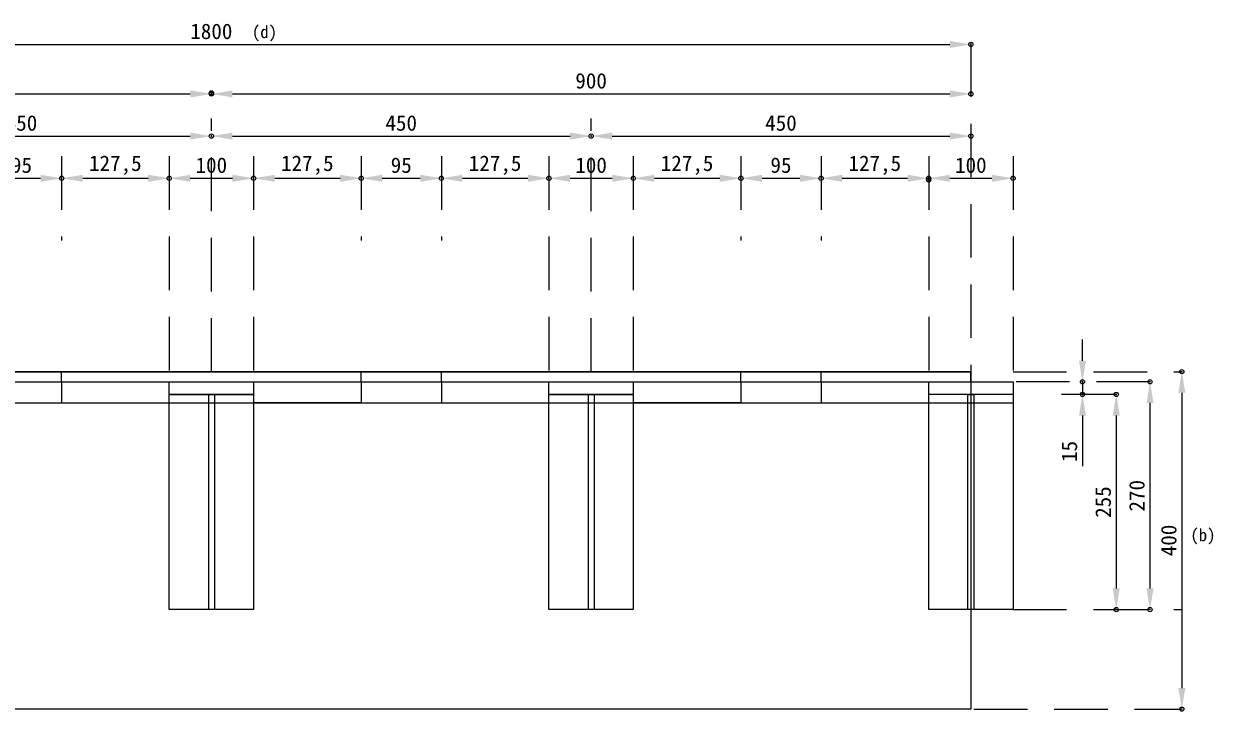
# Model space of a CAD drawing. Units: millimetres, scale not verified. Extents: x -1701 to 1700, y -915 to 1201.
# Drawn here: x 280 to 1690, y 373 to 1188 of the extents above; entities that cross this region are included whole.
import ezdxf
from ezdxf.enums import TextEntityAlignment as Align

# ---------------------------------------------------------------- set-up
doc = ezdxf.new("R2010")
doc.units = ezdxf.units.MM
doc.header["$LTSCALE"] = 10
doc.header["$PDMODE"] = 32
doc.header["$PDSIZE"] = 5
doc.linetypes.add('USER2', pattern=[9.525, 6.35, -3.175])
for name, color, linetype, lineweight in [('0-2_外形線', 7, 'Continuous', 18), ('0-8_文字', 7, 'Continuous', 18), ('0-9_寸法線', 7, 'USER2', 18)]:
    doc.layers.add(name, color=color, linetype=linetype, lineweight=lineweight)
doc.layers.add('0-5_Defpoints', color=7, linetype='Continuous')
doc.styles.add('ＭＳ ゴシック', font='')
doc.styles.get('ＭＳ ゴシック').set_extended_font_data('MS Gothic')

# ---------------------------------------------------------------- blocks, each defined once
blk = doc.blocks.new('D1')
at = {"layer": '0-2_外形線'}
for p, q in [((6018.34, 7301.05), (10393.34, 7301.05)), ((10455.84, 7302.61), (10455.84, 7304.17))]:
    blk.add_line(p, q, dxfattribs=at)
blk.add_solid([(10393.34, 7311.47), (10393.34, 7290.63), (10455.84, 7301.05)], dxfattribs=at)
at = {"layer": '0-5_Defpoints'}
blk.add_point((10455.84, 7301.05), dxfattribs=at)
at = {"layer": '0-2_外形線', "style": 'ＭＳ ゴシック'}
blk.add_text('1800', height=45.82, dxfattribs=at).set_placement((8143.34, 7303.27), align=Align.BOTTOM_LEFT)
blk = doc.blocks.new('D3')
at = {"layer": '0-2_外形線'}
for p, q in [((10330.84, 6900.73), (10330.84, 6907.5)), ((10580.84, 6905.94), (10580.84, 6907.5)), ((10393.34, 6904.37), (10518.34, 6904.37))]:
    blk.add_line(p, q, dxfattribs=at)
for points in [[(10393.34, 6914.79), (10393.34, 6893.96), (10330.84, 6904.37)], [(10518.34, 6914.79), (10518.34, 6893.96), (10580.84, 6904.37)]]:
    blk.add_solid(points, dxfattribs=at)
at = {"layer": '0-5_Defpoints'}
for p in [(10330.84, 6899.17), (10580.84, 6904.37)]:
    blk.add_point(p, dxfattribs=at)
at = {"layer": '0-2_外形線', "style": 'ＭＳ ゴシック'}
blk.add_text('100', height=45.82, dxfattribs=at).set_placement((10408.97, 6906.6), align=Align.BOTTOM_LEFT)
blk = doc.blocks.new('D21')
at = {"layer": '0-2_外形線'}
for p, q in [((11079.28, 6331.05), (11077.72, 6331.05)), ((11080.84, 6268.55), (11080.84, 5393.55)), ((11079.28, 5331.05), (11077.72, 5331.05))]:
    blk.add_line(p, q, dxfattribs=at)
for points in [[(11070.43, 6268.55), (11091.26, 6268.55), (11080.84, 6331.05)], [(11070.43, 5393.55), (11091.26, 5393.55), (11080.84, 5331.05)]]:
    blk.add_solid(points, dxfattribs=at)
at = {"layer": '0-5_Defpoints'}
for p in [(11080.84, 6331.05), (11080.84, 5331.05)]:
    blk.add_point(p, dxfattribs=at)
at = {"layer": '0-2_外形線', "style": 'ＭＳ ゴシック'}
blk.add_text('400', height=45.82, rotation=90, dxfattribs=at).set_placement((11078.62, 5784.17), align=Align.BOTTOM_LEFT)
blk = doc.blocks.new('D23')
at = {"layer": '0-2_外形線'}
for p, q in [((10984.94, 6301.05), (10983.37, 6301.05)), ((10986.5, 6238.55), (10986.5, 5688.55)), ((10984.94, 5626.05), (10983.37, 5626.05))]:
    blk.add_line(p, q, dxfattribs=at)
for points in [[(10976.08, 6238.55), (10996.92, 6238.55), (10986.5, 6301.05)], [(10976.08, 5688.55), (10996.92, 5688.55), (10986.5, 5626.05)]]:
    blk.add_solid(points, dxfattribs=at)
at = {"layer": '0-5_Defpoints'}
for p in [(10986.5, 6301.05), (10986.5, 5626.05)]:
    blk.add_point(p, dxfattribs=at)
at = {"layer": '0-2_外形線', "style": 'ＭＳ ゴシック'}
blk.add_text('270', height=45.82, rotation=90, dxfattribs=at).set_placement((10984.28, 5916.67), align=Align.BOTTOM_LEFT)
blk = doc.blocks.new('D27')
at = {"layer": '0-2_外形線'}
for p, q in [((10786.5, 6363.55), (10786.5, 6426.05)), ((10784.94, 6301.05), (10783.37, 6301.05)), ((10786.5, 6301.05), (10786.5, 6263.55)), ((10784.94, 6263.55), (10783.37, 6263.55)), ((10786.5, 6201.05), (10786.5, 6051.31))]:
    blk.add_line(p, q, dxfattribs=at)
for points in [[(10776.08, 6363.55), (10796.92, 6363.55), (10786.5, 6301.05)], [(10776.08, 6201.05), (10796.92, 6201.05), (10786.5, 6263.55)]]:
    blk.add_solid(points, dxfattribs=at)
at = {"layer": '0-5_Defpoints'}
for p in [(10786.5, 6301.05), (10786.5, 6263.55)]:
    blk.add_point(p, dxfattribs=at)
at = {"layer": '0-2_外形線', "style": 'ＭＳ ゴシック'}
blk.add_text('15', height=45.82, rotation=90, dxfattribs=at).set_placement((10784.28, 6063.68), align=Align.BOTTOM_LEFT)
blk = doc.blocks.new('D28')
at = {"layer": '0-2_外形線'}
for p, q in [((10884.94, 6263.55), (10883.37, 6263.55)), ((10886.5, 6201.05), (10886.5, 5688.55)), ((10884.94, 5626.05), (10883.37, 5626.05))]:
    blk.add_line(p, q, dxfattribs=at)
for points in [[(10876.08, 6201.05), (10896.92, 6201.05), (10886.5, 6263.55)], [(10876.08, 5688.55), (10896.92, 5688.55), (10886.5, 5626.05)]]:
    blk.add_solid(points, dxfattribs=at)
at = {"layer": '0-5_Defpoints'}
for p in [(10886.5, 6263.55), (10886.5, 5626.05)]:
    blk.add_point(p, dxfattribs=at)
at = {"layer": '0-2_外形線', "style": 'ＭＳ ゴシック'}
blk.add_text('255', height=45.82, rotation=90, dxfattribs=at).set_placement((10884.28, 5897.92), align=Align.BOTTOM_LEFT)
blk = doc.blocks.new('D31')
at = {"layer": '0-2_外形線'}
for p, q in [((5955.84, 7155.94), (5955.84, 7157.5)), ((6018.34, 7154.37), (8143.34, 7154.37)), ((8205.84, 7155.94), (8205.84, 7157.5))]:
    blk.add_line(p, q, dxfattribs=at)
for points in [[(6018.34, 7164.79), (6018.34, 7143.96), (5955.84, 7154.37)], [(8143.34, 7164.79), (8143.34, 7143.96), (8205.84, 7154.37)]]:
    blk.add_solid(points, dxfattribs=at)
at = {"layer": '0-5_Defpoints'}
for p in [(5955.84, 7154.37), (8205.84, 7154.37)]:
    blk.add_point(p, dxfattribs=at)
at = {"layer": '0-2_外形線', "style": 'ＭＳ ゴシック'}
blk.add_text('900', height=45.82, dxfattribs=at).set_placement((7033.97, 7156.6), align=Align.BOTTOM_LEFT)
blk = doc.blocks.new('D32')
at = {"layer": '0-2_外形線'}
for p, q in [((8205.84, 7155.94), (8205.84, 7151.25)), ((8268.34, 7154.37), (10393.34, 7154.37)), ((10455.84, 7155.94), (10455.84, 7157.5))]:
    blk.add_line(p, q, dxfattribs=at)
for points in [[(8268.34, 7164.79), (8268.34, 7143.96), (8205.84, 7154.37)], [(10393.34, 7164.79), (10393.34, 7143.96), (10455.84, 7154.37)]]:
    blk.add_solid(points, dxfattribs=at)
at = {"layer": '0-5_Defpoints'}
for p in [(8205.84, 7157.5), (10455.84, 7154.37)]:
    blk.add_point(p, dxfattribs=at)
at = {"layer": '0-2_外形線', "style": 'ＭＳ ゴシック'}
blk.add_text('900', height=45.82, dxfattribs=at).set_placement((9283.97, 7156.6), align=Align.BOTTOM_LEFT)
blk = doc.blocks.new('D34')
at = {"layer": '0-2_外形線'}
for p, q in [((7080.84, 7030.94), (7080.84, 7032.5)), ((7143.34, 7029.37), (8143.34, 7029.37)), ((8205.84, 7030.94), (8205.84, 7032.5))]:
    blk.add_line(p, q, dxfattribs=at)
for points in [[(7143.34, 7039.79), (7143.34, 7018.96), (7080.84, 7029.37)], [(8143.34, 7039.79), (8143.34, 7018.96), (8205.84, 7029.37)]]:
    blk.add_solid(points, dxfattribs=at)
at = {"layer": '0-5_Defpoints'}
for p in [(7080.84, 7029.37), (8205.84, 7029.37)]:
    blk.add_point(p, dxfattribs=at)
at = {"layer": '0-2_外形線', "style": 'ＭＳ ゴシック'}
blk.add_text('450', height=45.82, dxfattribs=at).set_placement((7596.47, 7031.6), align=Align.BOTTOM_LEFT)
blk = doc.blocks.new('D35')
at = {"layer": '0-2_外形線'}
for p, q in [((9330.84, 7030.94), (9330.84, 7032.5)), ((9393.34, 7029.37), (10393.34, 7029.37)), ((10455.84, 7030.94), (10455.84, 7032.5))]:
    blk.add_line(p, q, dxfattribs=at)
for points in [[(9393.34, 7039.79), (9393.34, 7018.96), (9330.84, 7029.37)], [(10393.34, 7039.79), (10393.34, 7018.96), (10455.84, 7029.37)]]:
    blk.add_solid(points, dxfattribs=at)
at = {"layer": '0-5_Defpoints'}
for p in [(9330.84, 7029.37), (10455.84, 7029.37)]:
    blk.add_point(p, dxfattribs=at)
at = {"layer": '0-2_外形線', "style": 'ＭＳ ゴシック'}
blk.add_text('450', height=45.82, dxfattribs=at).set_placement((9846.47, 7031.6), align=Align.BOTTOM_LEFT)
blk = doc.blocks.new('D36')
at = {"layer": '0-2_外形線'}
for p, q in [((8205.84, 7030.94), (8205.84, 7032.5)), ((8268.34, 7029.37), (9268.34, 7029.37)), ((9330.84, 7030.94), (9330.84, 7032.5))]:
    blk.add_line(p, q, dxfattribs=at)
for points in [[(8268.34, 7039.79), (8268.34, 7018.96), (8205.84, 7029.37)], [(9268.34, 7039.79), (9268.34, 7018.96), (9330.84, 7029.37)]]:
    blk.add_solid(points, dxfattribs=at)
at = {"layer": '0-5_Defpoints'}
for p in [(8205.84, 7029.37), (9330.84, 7029.37)]:
    blk.add_point(p, dxfattribs=at)
at = {"layer": '0-2_外形線', "style": 'ＭＳ ゴシック'}
blk.add_text('450', height=45.82, dxfattribs=at).set_placement((8721.47, 7031.6), align=Align.BOTTOM_LEFT)
blk = doc.blocks.new('D37')
at = {"layer": '0-2_外形線'}
for p, q in [((9774.59, 6905.94), (9774.59, 6907.5)), ((10012.09, 6905.94), (10012.09, 6907.5)), ((9837.09, 6904.37), (9949.59, 6904.37))]:
    blk.add_line(p, q, dxfattribs=at)
for points in [[(9837.09, 6914.79), (9837.09, 6893.96), (9774.59, 6904.37)], [(9949.59, 6914.79), (9949.59, 6893.96), (10012.09, 6904.37)]]:
    blk.add_solid(points, dxfattribs=at)
at = {"layer": '0-5_Defpoints'}
for p in [(9774.59, 6904.37), (10012.09, 6904.37)]:
    blk.add_point(p, dxfattribs=at)
at = {"layer": '0-2_外形線', "style": 'ＭＳ ゴシック'}
blk.add_text('95', height=45.82, dxfattribs=at).set_placement((9862.09, 6906.6), align=Align.BOTTOM_LEFT)
blk = doc.blocks.new('D38')
at = {"layer": '0-2_外形線'}
for p, q in [((9205.84, 6905.94), (9205.84, 6907.5)), ((9455.84, 6905.94), (9455.84, 6907.5)), ((9268.34, 6904.37), (9393.34, 6904.37))]:
    blk.add_line(p, q, dxfattribs=at)
for points in [[(9268.34, 6914.79), (9268.34, 6893.96), (9205.84, 6904.37)], [(9393.34, 6914.79), (9393.34, 6893.96), (9455.84, 6904.37)]]:
    blk.add_solid(points, dxfattribs=at)
at = {"layer": '0-5_Defpoints'}
for p in [(9205.84, 6904.37), (9455.84, 6904.37)]:
    blk.add_point(p, dxfattribs=at)
at = {"layer": '0-2_外形線', "style": 'ＭＳ ゴシック'}
blk.add_text('100', height=45.82, dxfattribs=at).set_placement((9283.97, 6906.6), align=Align.BOTTOM_LEFT)
blk = doc.blocks.new('D39')
at = {"layer": '0-2_外形線'}
for p, q in [((8649.59, 6905.94), (8649.59, 6907.5)), ((8887.09, 6905.94), (8887.09, 6907.5)), ((8712.09, 6904.37), (8824.59, 6904.37))]:
    blk.add_line(p, q, dxfattribs=at)
for points in [[(8712.09, 6914.79), (8712.09, 6893.96), (8649.59, 6904.37)], [(8824.59, 6914.79), (8824.59, 6893.96), (8887.09, 6904.37)]]:
    blk.add_solid(points, dxfattribs=at)
at = {"layer": '0-5_Defpoints'}
for p in [(8649.59, 6904.37), (8887.09, 6904.37)]:
    blk.add_point(p, dxfattribs=at)
at = {"layer": '0-2_外形線', "style": 'ＭＳ ゴシック'}
blk.add_text('95', height=45.82, dxfattribs=at).set_placement((8737.09, 6906.6), align=Align.BOTTOM_LEFT)
blk = doc.blocks.new('D40')
at = {"layer": '0-2_外形線'}
for p, q in [((8080.84, 6905.94), (8080.84, 6907.5)), ((8330.84, 6905.94), (8330.84, 6907.5)), ((8143.34, 6904.37), (8268.34, 6904.37))]:
    blk.add_line(p, q, dxfattribs=at)
for points in [[(8143.34, 6914.79), (8143.34, 6893.96), (8080.84, 6904.37)], [(8268.34, 6914.79), (8268.34, 6893.96), (8330.84, 6904.37)]]:
    blk.add_solid(points, dxfattribs=at)
at = {"layer": '0-5_Defpoints'}
for p in [(8080.84, 6904.37), (8330.84, 6904.37)]:
    blk.add_point(p, dxfattribs=at)
at = {"layer": '0-2_外形線', "style": 'ＭＳ ゴシック'}
blk.add_text('100', height=45.82, dxfattribs=at).set_placement((8158.97, 6906.6), align=Align.BOTTOM_LEFT)
blk = doc.blocks.new('D41')
at = {"layer": '0-2_外形線'}
for p, q in [((7524.59, 6905.94), (7524.59, 6907.5)), ((7762.09, 6905.94), (7762.09, 6907.5)), ((7587.09, 6904.37), (7699.59, 6904.37))]:
    blk.add_line(p, q, dxfattribs=at)
for points in [[(7587.09, 6914.79), (7587.09, 6893.96), (7524.59, 6904.37)], [(7699.59, 6914.79), (7699.59, 6893.96), (7762.09, 6904.37)]]:
    blk.add_solid(points, dxfattribs=at)
at = {"layer": '0-5_Defpoints'}
for p in [(7524.59, 6904.37), (7762.09, 6904.37)]:
    blk.add_point(p, dxfattribs=at)
at = {"layer": '0-2_外形線', "style": 'ＭＳ ゴシック'}
blk.add_text('95', height=45.82, dxfattribs=at).set_placement((7612.09, 6906.6), align=Align.BOTTOM_LEFT)
blk = doc.blocks.new('D46')
at = {"layer": '0-2_外形線'}
for p, q in [((7762.09, 6905.94), (7762.09, 6907.5)), ((8080.84, 6905.94), (8080.84, 6907.5)), ((7824.59, 6904.37), (8018.34, 6904.37))]:
    blk.add_line(p, q, dxfattribs=at)
for points in [[(7824.59, 6914.79), (7824.59, 6893.96), (7762.09, 6904.37)], [(8018.34, 6914.79), (8018.34, 6893.96), (8080.84, 6904.37)]]:
    blk.add_solid(points, dxfattribs=at)
at = {"layer": '0-5_Defpoints'}
for p in [(7762.09, 6904.37), (8080.84, 6904.37)]:
    blk.add_point(p, dxfattribs=at)
at = {"layer": '0-2_外形線', "style": 'ＭＳ ゴシック'}
blk.add_text('127,5', height=45.82, dxfattribs=at).set_placement((7843.34, 6912.25), align=Align.BOTTOM_LEFT)
blk = doc.blocks.new('D47')
at = {"layer": '0-2_外形線'}
for p, q in [((8330.84, 6905.94), (8330.84, 6907.5)), ((8649.59, 6905.94), (8649.59, 6907.5)), ((8393.34, 6904.37), (8587.09, 6904.37))]:
    blk.add_line(p, q, dxfattribs=at)
for points in [[(8393.34, 6914.79), (8393.34, 6893.96), (8330.84, 6904.37)], [(8587.09, 6914.79), (8587.09, 6893.96), (8649.59, 6904.37)]]:
    blk.add_solid(points, dxfattribs=at)
at = {"layer": '0-5_Defpoints'}
for p in [(8330.84, 6904.37), (8649.59, 6904.37)]:
    blk.add_point(p, dxfattribs=at)
at = {"layer": '0-2_外形線', "style": 'ＭＳ ゴシック'}
blk.add_text('127,5', height=45.82, dxfattribs=at).set_placement((8412.09, 6912.25), align=Align.BOTTOM_LEFT)
blk = doc.blocks.new('D48')
at = {"layer": '0-2_外形線'}
for p, q in [((8887.09, 6905.94), (8887.09, 6907.5)), ((9205.84, 6905.94), (9205.84, 6907.5)), ((8949.59, 6904.37), (9143.34, 6904.37))]:
    blk.add_line(p, q, dxfattribs=at)
for points in [[(8949.59, 6914.79), (8949.59, 6893.96), (8887.09, 6904.37)], [(9143.34, 6914.79), (9143.34, 6893.96), (9205.84, 6904.37)]]:
    blk.add_solid(points, dxfattribs=at)
at = {"layer": '0-5_Defpoints'}
for p in [(8887.09, 6904.37), (9205.84, 6904.37)]:
    blk.add_point(p, dxfattribs=at)
at = {"layer": '0-2_外形線', "style": 'ＭＳ ゴシック'}
blk.add_text('127,5', height=45.82, dxfattribs=at).set_placement((8968.34, 6912.25), align=Align.BOTTOM_LEFT)
blk = doc.blocks.new('D49')
at = {"layer": '0-2_外形線'}
for p, q in [((9455.84, 6905.94), (9455.84, 6907.5)), ((9774.59, 6905.94), (9774.59, 6907.5)), ((9518.34, 6904.37), (9712.09, 6904.37))]:
    blk.add_line(p, q, dxfattribs=at)
for points in [[(9518.34, 6914.79), (9518.34, 6893.96), (9455.84, 6904.37)], [(9712.09, 6914.79), (9712.09, 6893.96), (9774.59, 6904.37)]]:
    blk.add_solid(points, dxfattribs=at)
at = {"layer": '0-5_Defpoints'}
for p in [(9455.84, 6904.37), (9774.59, 6904.37)]:
    blk.add_point(p, dxfattribs=at)
at = {"layer": '0-2_外形線', "style": 'ＭＳ ゴシック'}
blk.add_text('127,5', height=45.82, dxfattribs=at).set_placement((9537.09, 6912.25), align=Align.BOTTOM_LEFT)
blk = doc.blocks.new('D50')
at = {"layer": '0-2_外形線'}
for p, q in [((10012.09, 6905.94), (10012.09, 6907.5)), ((10330.84, 6900.73), (10330.84, 6907.5)), ((10074.59, 6904.37), (10268.34, 6904.37))]:
    blk.add_line(p, q, dxfattribs=at)
for points in [[(10074.59, 6914.79), (10074.59, 6893.96), (10012.09, 6904.37)], [(10268.34, 6914.79), (10268.34, 6893.96), (10330.84, 6904.37)]]:
    blk.add_solid(points, dxfattribs=at)
at = {"layer": '0-5_Defpoints'}
for p in [(10012.09, 6904.37), (10330.84, 6904.37), (10330.84, 6899.17)]:
    blk.add_point(p, dxfattribs=at)
at = {"layer": '0-2_外形線', "style": 'ＭＳ ゴシック'}
blk.add_text('127,5', height=45.82, dxfattribs=at).set_placement((10093.34, 6912.25), align=Align.BOTTOM_LEFT)

msp = doc.modelspace()

# ---------------------------------------------------------------- linework, layer by layer
at = {"layer": '0-2_外形線'}
for p, q in [((325.16, 763.13), (325.16, 775.13)), ((325.16, 763.13), (325.16, 738.13)), ((680.16, 763.13), (680.16, 775.13)), ((680.16, 763.13), (680.16, 738.13)), ((775.16, 763.13), (775.16, 775.13)), ((1130.16, 763.13), (1130.16, 775.13)), ((1130.16, 763.13), (1130.16, 738.13)), ((1225.16, 763.13), (1225.16, 775.13)), ((499.16, 748.13), (499.16, 493.13)), ((506.16, 748.13), (506.16, 493.13)), ((949.16, 748.13), (949.16, 493.13)), ((956.16, 748.13), (956.16, 493.13)), ((-397.34, 738.13), (1452.66, 738.13)), ((325.16, 738.13), (452.66, 738.13)), ((680.16, 738.13), (552.66, 738.13)), ((1130.16, 738.13), (1002.66, 738.13))]:
    msp.add_line(p, q, dxfattribs=at)
for points in [[(-397.34, 763.13), (1402.66, 763.13), (1402.66, 775.13), (-397.34, 775.13)], [(-397.34, 775.13), (1402.66, 775.13), (1402.66, 375.13), (-397.34, 375.13)], [(452.66, 763.13), (552.66, 763.13), (552.66, 748.13), (452.66, 748.13)], [(902.66, 763.13), (1002.66, 763.13), (1002.66, 748.13), (902.66, 748.13)], [(1352.66, 763.13), (1452.66, 763.13), (1452.66, 493.13), (1352.66, 493.13)], [(1352.66, 763.13), (1452.66, 763.13), (1452.66, 748.13), (1352.66, 748.13)], [(452.66, 748.13), (552.66, 748.13), (552.66, 493.13), (452.66, 493.13)], [(902.66, 748.13), (1002.66, 748.13), (1002.66, 493.13), (902.66, 493.13)], [(1399.16, 748.13), (1406.16, 748.13), (1406.16, 493.13), (1399.16, 493.13)]]:
    msp.add_lwpolyline(points, close=True, dxfattribs=at)
for points in [[(775.16, 763.13), (775.16, 738.13), (902.66, 738.13)], [(1225.16, 763.13), (1225.16, 738.13), (1352.66, 738.13)]]:
    msp.add_lwpolyline(points, dxfattribs=at)
at = {"layer": '0-9_寸法線'}
for p, q in [((1402.66, 1164.38), (1402.66, 775.13)), ((502.66, 775.13), (502.66, 1075.13)), ((952.66, 775.13), (952.66, 1075.13)), ((325.16, 1030.63), (325.16, 930.63)), ((452.66, 1030.63), (452.66, 775.13)), ((552.66, 1030.63), (552.66, 775.13)), ((680.16, 1030.63), (680.16, 930.63)), ((775.16, 1030.63), (775.16, 930.63)), ((902.66, 1030.63), (902.66, 775.13)), ((1002.66, 1030.63), (1002.66, 775.13)), ((1130.16, 1030.63), (1130.16, 930.63)), ((1225.16, 1030.63), (1225.16, 930.63)), ((1352.66, 1030.63), (1352.66, 775.13)), ((1614.93, 763.13), (1452.66, 763.13)), ((1573.68, 748.13), (1503.68, 748.13)), ((1452.66, 493.13), (1652.66, 493.13)), ((1406.16, 375.13), (1651.41, 375.13))]:
    msp.add_line(p, q, dxfattribs=at)
msp.add_lwpolyline([(1452.66, 1030.63), (1452.66, 775.13), (1651.41, 775.13)], dxfattribs=at)

# ---------------------------------------------------------------- block references
at = {"layer": '0-2_外形線', "xscale": 0.4, "yscale": 0.4}
for name in ['D1', 'D31', 'D32', 'D34', 'D36', 'D35', 'D41', 'D46', 'D40', 'D47', 'D39', 'D48', 'D38', 'D49', 'D37', 'D50', 'D3', 'D27', 'D21', 'D23', 'D28']:
    msp.add_blockref(name, (-2779.67, -1757.29), dxfattribs=at)

# ---------------------------------------------------------------- texts
at = {"layer": '0-8_文字', "style": 'ＭＳ ゴシック'}
for s, p in [('(d)', (550.57, 1166.24)), ('(b)', (1662.75, 569.83))]:
    msp.add_text(s, height=14.66, dxfattribs=at).set_placement(p, align=Align.BOTTOM_LEFT)

doc.saveas('drawing.dxf')
